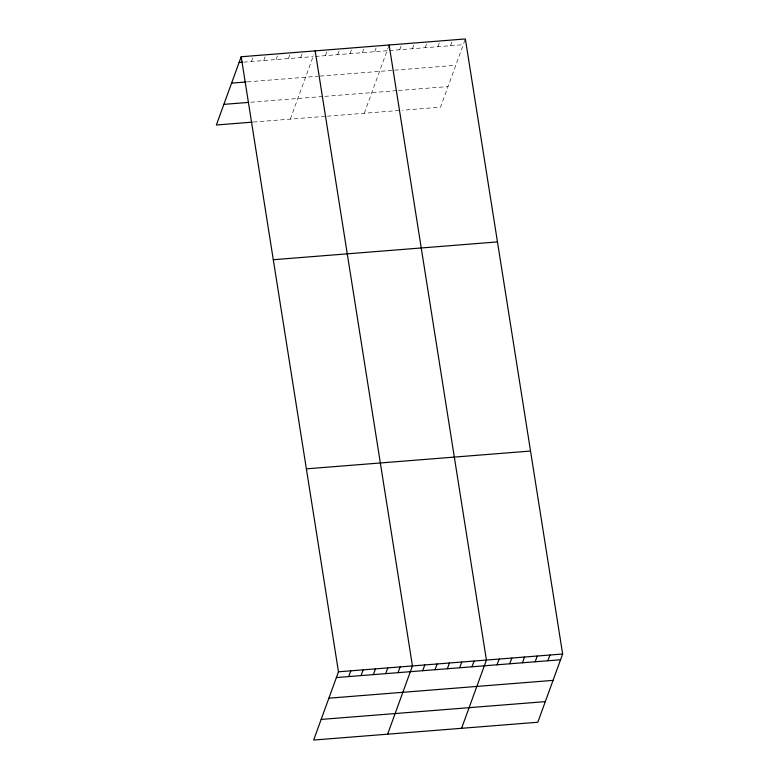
<?xml version="1.0" encoding="UTF-8"?>
<svg xmlns="http://www.w3.org/2000/svg" width="779" height="779" viewBox="0 0 779 779"><rect width="100%" height="100%" fill="white"/><g stroke="black" fill="none" stroke-linecap="round" stroke-linejoin="round"><path stroke-width="0.58" stroke-dasharray="3.9 2.92" d="M251.432 61.512L253.526 55.767M263.76 60.538L265.853 54.793M276.087 59.555L278.181 53.809M288.415 58.581L290.509 52.836M300.752 57.597L302.836 51.852M290.333 119.119L313.771 54.705M325.408 55.64L327.492 49.895M337.735 54.657L339.829 48.921M350.063 53.683L352.157 47.938M362.391 52.699L364.484 46.964M374.718 51.726L376.812 45.98M364.299 113.247L388.789 45.961M399.754 49.739L401.847 43.994M412.461 48.726L414.545 42.981M425.159 47.723L427.252 41.978M437.866 46.711L439.95 40.966M450.564 45.698L452.657 39.963M465.014 39.904L440.524 107.19L402.412 110.219M243.584 62.135L313.08 56.624M315.32 56.439L387.056 50.742M389.364 50.557L463.271 44.695M247.284 81.873L317.9 76.264M320.14 76.089L392.246 70.363M394.554 70.178L455.764 65.319M250.76 102.234L322.496 96.538M324.736 96.362L397.212 90.598M398.371 90.51L448.022 86.566M253.341 122.06L326.197 116.266M327.316 116.178L400.104 110.404"/><path stroke-width="1.17" d="M241.188 56.75L338.476 671.81L313.645 740.05L537.812 722.25L562.642 654.009L465.355 38.95L241.188 56.75L216.358 124.991L252.221 122.147M348.719 676.571L350.813 670.826M361.047 675.597L363.141 669.852M373.375 674.614L375.468 668.869M385.702 673.631L387.796 667.895M398.04 672.657L400.124 666.912M387.621 734.178L412.451 665.938L315.164 50.878M422.695 670.7L424.779 664.954M435.023 669.716L437.116 663.971M447.35 668.742L449.444 662.997M459.678 667.759L461.772 662.014M472.006 666.785L474.099 661.04M461.587 728.307L486.427 660.056L389.14 44.997M497.041 664.799L499.135 659.053M509.748 663.786L511.832 658.041M522.446 662.773L524.54 657.038M535.154 661.77L537.237 656.025M547.851 660.758L549.945 655.012M239.104 62.495L242.464 62.223M231.597 83.119L246.164 81.961M223.865 104.367L248.52 102.409M273.293 259.719L497.46 241.918M306.371 468.841L530.538 451.041M338.476 671.81L562.642 654.009M336.392 677.555L560.559 659.755M328.884 698.179L553.051 680.379M321.152 719.426L545.31 701.626"/></g></svg>
